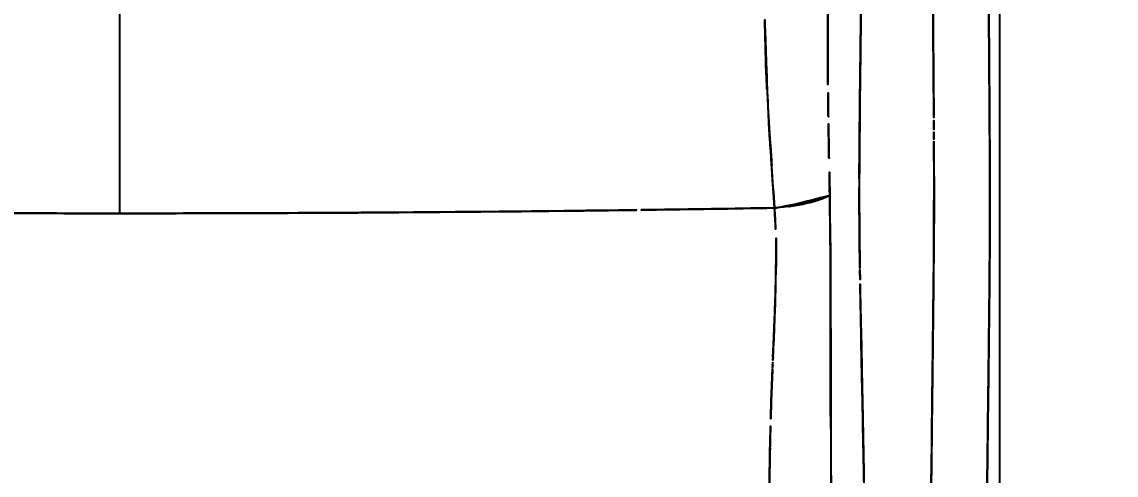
# Model space of a CAD drawing. Extents: x 16296660632 to 16296668616, y -37409619871 to -37409616241.
# Drawn here: x 16296666293.4 to 16296666450.6, y -37409616712.6 to -37409616647.4 of the extents above; entities that cross this region are included whole.
import ezdxf

# ---------------------------------------------------------------- set-up
doc = ezdxf.new("R2010")
doc.units = 0
doc.header["$LTSCALE"] = 10
doc.header["$MEASUREMENT"] = 0
doc.header["$PDMODE"] = 3
doc.header["$PDSIZE"] = -10
doc.layers.get('0').update_dxf_attribs({"linetype": 'CONTINUOUS'})
doc.layers.get('DEFPOINTS').update_dxf_attribs({"linetype": 'CONTINUOUS'})
doc.styles.add('Daelim Dimension', font='')
doc.styles.get('Daelim Dimension').set_extended_font_data('나눔고딕')
doc.dimstyles.new('DEFAULT', dxfattribs={"dimscale": 2, "dimtxt": 2, "dimasz": 2, "dimexe": 0, "dimexo": 2, "dimgap": 1, "dimtad": 1, "dimdec": 1, "dimzin": 9, "dimdsep": 46, "dimtxsty": 'Daelim Dimension', "dimcen": 0.5, "dimclrd": 252, "dimclre": 252, "dimclrt": 3, "dimadec": 1, "dimazin": 0, "dimtfac": 1, "dimtdec": 1, "dimtix": 1, "dimtmove": 0, "dimatfit": 3, "dimfxl": 1, "dimtolj": 1, "dimtzin": 1, "dimlwd": 9, "dimlwe": 9, "dimarcsym": 0})

# ---------------------------------------------------------------- blocks, each defined once
blk = doc.blocks.new('*D16')
at = {"color": 5, "lineweight": 9, "transparency": 16777216}
for p, q in [((16296666147.47109, -37409616641.1646), (16296666147.47109, -37409616937.17432)), ((16296666467.47109, -37409616640.80376), (16296666467.47109, -37409616937.17432)), ((16296666151.47109, -37409616937.17432), (16296666463.47109, -37409616937.17432))]:
    blk.add_line(p, q, dxfattribs=at)
at = {"color": 5, "transparency": 16777216}
for points in [[(16296666151.47109, -37409616936.50766), (16296666151.47109, -37409616937.84099), (16296666147.47109, -37409616937.17432)], [(16296666463.47109, -37409616936.50766), (16296666463.47109, -37409616937.84099), (16296666467.47109, -37409616937.17432)]]:
    blk.add_solid(points, dxfattribs=at)
at = {"layer": 'DEFPOINTS', "color": 0, "transparency": 16777216}
for p in [(16296666147.47109, -37409616637.1646), (16296666467.47109, -37409616636.80376), (16296666467.47109, -37409616937.17432)]:
    blk.add_point(p, dxfattribs=at)
at = {"color": 7, "transparency": 16777216, "insert": (16296666291.23105, -37409616918.8224), "char_height": 30, "attachment_point": 5, "style": 'Daelim Dimension'}
blk.add_mtext('\\A1;320', dxfattribs=at)
blk = doc.blocks.new('*D17')
at = {"color": 5, "lineweight": 9, "ltscale": 0.5, "transparency": 16777216}
for p, q in [((16296666587.9219, -37409616506.424438), (16296666624.81945, -37409616506.424438)), ((16296666624.81945, -37409616510.424438), (16296666624.81945, -37409616827.794708)), ((16296666313.128599, -37409616831.794708), (16296666624.81945, -37409616831.794708))]:
    blk.add_line(p, q, dxfattribs=at)
at = {"color": 5, "ltscale": 0.5, "transparency": 16777216}
for points in [[(16296666624.152781, -37409616510.424438), (16296666625.486111, -37409616510.424438), (16296666624.81945, -37409616506.424438)], [(16296666624.152781, -37409616827.794708), (16296666625.486111, -37409616827.794708), (16296666624.81945, -37409616831.794708)]]:
    blk.add_solid(points, dxfattribs=at)
at = {"layer": 'DEFPOINTS', "color": 0, "ltscale": 0.5, "transparency": 16777216}
for p in [(16296666583.9219, -37409616506.424438), (16296666309.128599, -37409616831.794708), (16296666624.81945, -37409616831.794708)]:
    blk.add_point(p, dxfattribs=at)
at = {"color": 7, "ltscale": 0.5, "transparency": 16777216, "insert": (16296666606.46752, -37409616669.109573), "char_height": 30, "attachment_point": 5, "rotation": 90, "style": 'Daelim Dimension'}
blk.add_mtext('\\A1;325', dxfattribs=at)

msp = doc.modelspace()

# ---------------------------------------------------------------- linework, layer by layer
at = {"linetype": 'Continuous'}
msp.add_line((16296666307.46805, -37409616674.96521), (16296666307.46805, -37409616638.052383), dxfattribs=at)
for points, start_tangent, end_tangent in [([(16296666433.897779, -37409616759.193558), (16296666433.897779, -37409616745.418861), (16296666433.897779, -37409616732.100067), (16296666433.897779, -37409616719.215233), (16296666433.89777, -37409616706.757019), (16296666433.89777, -37409616694.718117), (16296666433.89777, -37409616683.091248), (16296666433.89777, -37409616671.869072), (16296666433.89777, -37409616661.044296), (16296666433.89777, -37409616650.609627), (16296666433.89777, -37409616640.557739), (16296666433.89777, -37409616630.881317), (16296666433.89777, -37409616621.57309), (16296666433.897829, -37409616615.568199)], (-0.0000000341, 1), (-0.0000035869, 1)), ([(16296666409.1737, -37409616644.37751), (16296666409.187361, -37409616654.309471), (16296666409.18919, -37409616654.591011)], (-0.0007234972, -0.9999997383), (0.0067385942, -0.9999772954)), ([(16296666413.964081, -37409616644.205879), (16296666413.81794, -37409616656.736343), (16296666413.805531, -37409616657.831802)], (-0.0131341889, -0.9999137428), (-0.0113409425, -0.9999356894)), ([(16296666424.29425, -37409616644.207428), (16296666424.38336, -37409616656.845543), (16296666424.407841, -37409616660.4785)], (0.0061359456, -0.9999811749), (0.006286402, -0.9999802404)), ([(16296666400.14464, -37409616647.900719), (16296666400.10285, -37409616645.912216)], (-0.0233919599, 0.9997263707), (-0.0186411031, 0.9998262395)), ([(16296666432.31596, -37409616645.515541), (16296666432.34094, -37409616649.346291), (16296666432.39011, -37409616656.138268), (16296666432.39085, -37409616656.239601)], (0.006595212, -0.9999782514), (0.0072661211, -0.9999736014)), ([(16296666400.14682, -37409616647.90065), (16296666400.370979, -37409616655.548981), (16296666400.699989, -37409616661.836868)], (0.0178673885, -0.9998403655), (0.0612827413, -0.9981204464)), ([(16296666409.189051, -37409616654.591011), (16296666409.187349, -37409616654.348083), (16296666409.173719, -37409616644.377548)], (-0.0070792301, 0.9999749419), (0.0058566615, 0.9999828496)), ([(16296666432.39102, -37409616656.239601), (16296666432.30891, -37409616644.59478)], (-0.0071773799, 0.9999742423), (-0.0061349831, 0.9999811808)), ([(16296666400.69788, -37409616661.83699), (16296666400.19903, -37409616649.997597), (16296666400.14464, -37409616647.900719)], (-0.0548065642, 0.9984969907), (-0.0233919599, 0.9997263707)), ([(16296666413.80517, -37409616657.831802), (16296666413.971201, -37409616644.207474)], (0.0117113483, 0.9999314198), (0.0108763777, 0.9999408505)), ([(16296666424.408621, -37409616660.4785), (16296666424.39801, -37409616658.787697), (16296666424.29637, -37409616644.206596)], (-0.0062313632, 0.9999805849), (-0.0086335599, 0.9999627301)), ([(16296666409.18919, -37409616654.591011), (16296666409.238359, -37409616659.486366)], (0.0067385942, -0.9999772954), (0.0129059118, -0.9999167153)), ([(16296666409.23534, -37409616659.486412), (16296666409.189051, -37409616654.591011)], (-0.0122672135, 0.9999247549), (-0.0070792301, 0.9999749419)), ([(16296666432.072969, -37409616715.071587), (16296666432.206961, -37409616703.190666), (16296666432.352751, -37409616691.082283), (16296666432.44861, -37409616680.036949), (16296666432.46055, -37409616669.069946), (16296666432.40036, -37409616657.55703), (16296666432.39102, -37409616656.239601)], (0.0103969494, 0.9999459503), (-0.0071773799, 0.9999742423)), ([(16296666432.39085, -37409616656.239601), (16296666432.434959, -37409616662.952293), (16296666432.46335, -37409616670.147583), (16296666432.457411, -37409616678.042763), (16296666432.405479, -37409616685.960716), (16296666432.334721, -37409616692.609711), (16296666432.248911, -37409616699.770042), (16296666432.18298, -37409616705.204964), (16296666432.132139, -37409616709.594353), (16296666432.07826, -37409616714.600449), (16296666432.073351, -37409616715.071602)], (0.0072661211, -0.9999736014), (-0.0103794108, -0.9999461325)), ([(16296666413.805531, -37409616657.831802), (16296666413.775749, -37409616660.497833)], (-0.0113409425, -0.9999356894), (-0.0108500268, -0.9999411367)), ([(16296666409.238359, -37409616659.486366), (16296666409.300079, -37409616663.695633)], (0.0129059119, -0.9999167153), (0.0160864198, -0.9998706052)), ([(16296666413.775311, -37409616660.497818), (16296666413.78824, -37409616659.310783), (16296666413.80517, -37409616657.831802)], (0.0106084121, 0.9999437292), (0.0117113483, 0.9999314198)), ([(16296666409.300091, -37409616663.695633), (16296666409.23534, -37409616659.486412)], (-0.0188168803, 0.9998229468), (-0.0122672135, 0.9999247549)), ([(16296666413.775749, -37409616660.497833), (16296666413.708349, -37409616669.124947), (16296666413.70681, -37409616673.216049)], (-0.0108500268, -0.9999411367), (0.0024611721, -0.9999969713)), ([(16296666424.407841, -37409616660.4785), (16296666424.418671, -37409616662.289703)], (0.006286402, -0.9999802404), (0.0056554577, -0.9999840078)), ([(16296666424.41967, -37409616662.289703), (16296666424.408621, -37409616660.4785)], (-0.0059252293, 0.9999824457), (-0.0062313632, 0.9999805849)), ([(16296666400.699989, -37409616661.836868), (16296666400.908409, -37409616665.03952), (16296666401.53421, -37409616674.180763)], (0.0612827413, -0.9981204464), (0.0597130305, -0.9982155849)), ([(16296666401.53421, -37409616674.180771), (16296666400.71616, -37409616662.167931), (16296666400.69788, -37409616661.83699)], (-0.080961383, 0.996717239), (-0.0548065642, 0.9984969907)), ([(16296666424.418671, -37409616662.289703), (16296666424.427151, -37409616663.881409)], (0.0056554577, -0.9999840078), (0.0049730343, -0.9999876344)), ([(16296666409.300079, -37409616663.695633), (16296666409.46582, -37409616672.37207)], (0.0160864198, -0.9998706052), (0.0228314402, -0.9997393287)), ([(16296666424.42874, -37409616663.881393), (16296666424.41967, -37409616662.289703)], (-0.0054395266, 0.9999852057), (-0.0059252293, 0.9999824457)), ([(16296666424.427151, -37409616663.881409), (16296666424.43261, -37409616665.045036)], (0.0049730343, -0.9999876344), (0.0043984091, -0.999990327)), ([(16296666413.70883, -37409616673.216049), (16296666413.775311, -37409616660.497818)], (-0.0022906087, 0.9999973766), (0.0106084121, 0.9999437292)), ([(16296666424.434799, -37409616665.045021), (16296666424.42874, -37409616663.881393)], (-0.0049561924, 0.999987718), (-0.0054395266, 0.9999852057)), ([(16296666424.43261, -37409616665.045036), (16296666424.443239, -37409616668.04599), (16296666424.43297, -37409616677.950912)], (0.004398409, -0.999990327), (-0.0050703582, -0.9999871457)), ([(16296666409.465851, -37409616672.372078), (16296666409.300091, -37409616663.695633)], (-0.0119362338, 0.9999287606), (-0.0188168803, 0.9998229468)), ([(16296666424.43409, -37409616677.95092), (16296666424.452539, -37409616673.254219), (16296666424.434799, -37409616665.045021)], (0.0060980642, 0.9999814066), (-0.0049561924, 0.999987718)), ([(16296666401.844259, -37409616674.155937), (16296666403.9081, -37409616673.91983), (16296666406.083099, -37409616673.519691), (16296666407.980591, -37409616672.993729), (16296666409.29936, -37409616672.457603)], (0.9964597381, 0.0840713411), (0.8950935634, 0.4458783609)), ([(16296666409.299299, -37409616672.457481), (16296666408.01222, -37409616672.982872), (16296666406.143881, -37409616673.505768), (16296666403.938999, -37409616673.915314), (16296666401.844259, -37409616674.155983)], (-0.8951103543, -0.4458446518), (-0.9964581202, -0.0840905153)), ([(16296666409.29936, -37409616672.457603), (16296666409.465851, -37409616672.372078)], (0.8950935634, 0.4458783609), (0.8837120389, 0.4680310164)), ([(16296666409.46582, -37409616672.371964), (16296666409.299299, -37409616672.457481)], (-0.8837023454, -0.4680493186), (-0.8951103543, -0.4458446518)), ([(16296666409.46582, -37409616672.37207), (16296666409.588221, -37409616685.978653), (16296666409.593, -37409616689.667023)], (0.0121254382, -0.9999264842), (-0.0002844832, -0.9999999595)), ([(16296666413.70681, -37409616673.216049), (16296666413.753099, -37409616679.868187)], (0.0024611721, -0.9999969713), (0.0113840179, -0.9999352)), ([(16296666413.755899, -37409616679.868156), (16296666413.71032, -37409616673.764214), (16296666413.70883, -37409616673.216049)], (-0.0113674629, 0.9999353883), (-0.0022906087, 0.9999973766)), ([(16296666307.46804, -37409616674.96521), (16296666259.274179, -37409616674.763763), (16296666235.3141, -37409616674.509483)], (-1, -0.0000000005), (-0.9999173647, 0.0128554941)), ([(16296666235.314119, -37409616674.508049), (16296666243.87944, -37409616674.612083), (16296666275.22546, -37409616674.87841), (16296666307.46805, -37409616674.96521)], (0.9999164355, -0.0129275665), (0.9999999689, 0.0002494127)), ([(16296666380.64871, -37409616674.49617), (16296666355.66396, -37409616674.763733), (16296666307.46804, -37409616674.96521)], (-0.9999148117, -0.0130525595), (-1, -0.0000000005)), ([(16296666307.46805, -37409616674.96521), (16296666339.720409, -37409616674.878357), (16296666371.061649, -37409616674.612007), (16296666380.648689, -37409616674.494667)], (0.9999999689, -0.0002494128), (0.9999139884, 0.0131154827)), ([(16296666380.648689, -37409616674.494667), (16296666383.45857, -37409616674.4571)], (0.9999139884, 0.0131154827), (0.9999071092, 0.0136298593)), ([(16296666383.458599, -37409616674.458733), (16296666380.64871, -37409616674.49617)], (-0.9999075859, -0.0135948387), (-0.9999148117, -0.0130525595)), ([(16296666383.45857, -37409616674.4571), (16296666401.53421, -37409616674.180771)], (0.9999071092, 0.0136298593), (0.9998564709, 0.0169421846)), ([(16296666401.53421, -37409616674.180771), (16296666383.458599, -37409616674.458733)], (-0.9998522954, -0.0171868387), (-0.9999075859, -0.0135948387)), ([(16296666401.53421, -37409616674.180763), (16296666401.844259, -37409616674.155937)], (0.9971428138, 0.0755394519), (0.9964597381, 0.0840713409)), ([(16296666401.535959, -37409616674.180672), (16296666401.540831, -37409616674.257942)], (0.0633672774, -0.9979902746), (0.0625114765, -0.9980442452)), ([(16296666401.54097, -37409616674.257896), (16296666401.53421, -37409616674.180771)], (-0.0865497946, 0.996247526), (-0.0881979146, 0.9961029705)), ([(16296666401.540831, -37409616674.257942), (16296666401.74054, -37409616681.982803)], (0.062511477, -0.9980442451), (-0.0048391873, -0.9999882911)), ([(16296666401.844259, -37409616674.155983), (16296666401.535959, -37409616674.180672)], (-0.9964581202, -0.0840905152), (-0.9971376149, -0.0756080488)), ([(16296666401.75263, -37409616681.982903), (16296666401.76022, -37409616680.853539), (16296666401.54097, -37409616674.257896)], (0.0099326551, 0.99995067), (-0.0865497951, 0.9962475259)), ([(16296666409.5853, -37409616689.667007), (16296666409.57926, -37409616681.850258), (16296666409.46582, -37409616672.371964)], (0.0013164998, 0.9999991334), (-0.020687596, 0.9997859888)), ([(16296666424.43297, -37409616677.950912), (16296666424.430639, -37409616678.3936), (16296666424.333019, -37409616689.142326), (16296666424.19046, -37409616700.940033), (16296666424.046329, -37409616713.904839)], (-0.0050703582, -0.9999871457), (-0.0101432244, -0.9999485562)), ([(16296666413.753099, -37409616679.868187), (16296666413.76828, -37409616681.112846), (16296666413.78746, -37409616682.495789)], (0.0113840179, -0.9999352), (0.0146904199, -0.99989209)), ([(16296666413.78948, -37409616682.495758), (16296666413.755899, -37409616679.868156)], (-0.0141118836, 0.9999004224), (-0.0113674629, 0.9999353883)), ([(16296666424.04513, -37409616713.915154), (16296666424.193069, -37409616700.487297), (16296666424.351561, -37409616687.112167), (16296666424.43409, -37409616677.95092)], (0.0105209689, 0.9999446531), (0.0060980642, 0.9999814066)), ([(16296666401.74054, -37409616681.982803), (16296666401.62431, -37409616687.791733), (16296666401.53993, -37409616690.205132)], (-0.0048391873, -0.9999882911), (-0.037712113, -0.9992886453)), ([(16296666413.78746, -37409616682.495789), (16296666413.80191, -37409616683.445633)], (0.0146904199, -0.99989209), (0.0157233483, -0.9998763805)), ([(16296666413.80331, -37409616683.445602), (16296666413.78948, -37409616682.495758)], (-0.0149855493, 0.9998877104), (-0.0141118835, 0.9999004224)), ([(16296666413.80191, -37409616683.445633), (16296666413.848009, -37409616686.158592)], (0.0157233483, -0.9998763805), (0.0181149974, -0.99983591)), ([(16296666413.847, -37409616686.158607), (16296666413.80331, -37409616683.445602)], (-0.01713474, 0.9998531896), (-0.0149855494, 0.9998877104)), ([(16296666401.526979, -37409616690.204651), (16296666401.75263, -37409616681.982903)], (0.0397254296, 0.9992106336), (0.0099326551, 0.99995067)), ([(16296666413.848009, -37409616686.158592), (16296666413.972401, -37409616692.481331), (16296666414.196581, -37409616703.631042), (16296666414.397409, -37409616714.77079)], (0.0181149974, -0.99983591), (0.0168969592, -0.9998572362)), ([(16296666414.396641, -37409616714.762611), (16296666414.142151, -37409616700.989502), (16296666413.869341, -37409616687.430519), (16296666413.847, -37409616686.158607)], (-0.0166818707, 0.9998608479), (-0.0171347399, 0.9998531896)), ([(16296666401.29871, -37409616695.602837), (16296666401.51671, -37409616690.461609), (16296666401.526979, -37409616690.204651)], (0.0426652168, 0.9990894251), (0.0397254296, 0.9992106336)), ([(16296666401.53993, -37409616690.205132), (16296666401.31695, -37409616695.60363)], (-0.037712113, -0.9992886453), (-0.0429941604, -0.9990753236)), ([(16296666409.672979, -37409616716.06646), (16296666409.592421, -37409616703.758652), (16296666409.581699, -37409616692.426727), (16296666409.5853, -37409616689.667007)], (-0.0098937251, 0.9999510559), (0.0013164998, 0.9999991334)), ([(16296666409.593, -37409616689.667023), (16296666409.583019, -37409616700.430832), (16296666409.672979, -37409616716.066544)], (-0.0002844832, -0.9999999595), (0.006811869, -0.999976799)), ([(16296666401.31695, -37409616695.60363), (16296666401.26347, -37409616696.84993)], (-0.0429941604, -0.9990753236), (-0.0426500953, -0.9990900707)), ([(16296666401.216999, -37409616697.556923), (16296666401.246111, -37409616696.84919)], (0.0406175093, 0.9991747685), (0.0415501593, 0.9991364192)), ([(16296666401.26347, -37409616696.84993), (16296666401.23341, -37409616697.557602)], (-0.0426500953, -0.9990900707), (-0.042193445, -0.9991094601)), ([(16296666401.246111, -37409616696.84919), (16296666401.29871, -37409616695.602837)], (0.0415501593, 0.9991364192), (0.0426652169, 0.9990894251)), ([(16296666401.054741, -37409616702.010834), (16296666401.160999, -37409616698.976227), (16296666401.216999, -37409616697.556923)], (0.0319634484, 0.9994890384), (0.0406175093, 0.9991747685)), ([(16296666401.23341, -37409616697.557602), (16296666401.058661, -37409616702.010963)], (-0.0421934451, -0.9991094601), (-0.0349771488, -0.9993881123)), ([(16296666401.03233, -37409616702.784973), (16296666400.90803, -37409616707.260071)], (-0.0330165026, -0.9994548067), (-0.022889647, -0.9997379977)), ([(16296666401.03056, -37409616702.78492), (16296666401.054741, -37409616702.010834)], (0.0304636708, 0.9995358747), (0.0319634484, 0.9994890384)), ([(16296666401.058661, -37409616702.010963), (16296666401.04863, -37409616702.300468), (16296666401.03233, -37409616702.784973)], (-0.0349771489, -0.9993881123), (-0.0330165027, -0.9994548067)), ([(16296666400.912781, -37409616707.260193), (16296666401.03056, -37409616702.78492)], (0.0223018602, 0.9997512826), (0.0304636708, 0.9995358747)), ([(16296666400.83675, -37409616711.266403), (16296666400.87571, -37409616709.042847), (16296666400.90678, -37409616707.531883)], (0.0158144336, 0.999874944), (0.021834274, 0.9997616038)), ([(16296666400.90189, -37409616707.531769), (16296666400.83124, -37409616711.266312)], (-0.0223476386, -0.9997502603), (-0.0157410141, -0.9998761026)), ([(16296666400.90803, -37409616707.260071), (16296666400.90189, -37409616707.531769)], (-0.0228896471, -0.9997379977), (-0.0223476386, -0.9997502603)), ([(16296666400.90678, -37409616707.531883), (16296666400.912781, -37409616707.260193)], (0.0218342741, 0.9997616038), (0.0223018602, 0.9997512826)), ([(16296666400.83124, -37409616711.266312), (16296666400.75532, -37409616717.939583)], (-0.0157410141, -0.9998761026), (-0.007844138, -0.9999692343))]:
    msp.add_spline(points, degree=3, dxfattribs=dict(at, start_tangent=start_tangent, end_tangent=end_tangent))

# ---------------------------------------------------------------- dimensions: what is measured, and where the dimension line sits
at = {"color": 5, "ltscale": 0.5}
dim = msp.add_linear_dim(base=(16296666624.81945, -37409616831.794708), p1=(16296666583.9219, -37409616506.424438), p2=(16296666309.128599, -37409616831.794708), angle=90, dimstyle='DEFAULT', override={"dimtxt": 15, "dimdec": 0, "dimclrd": 5, "dimclre": 5, "dimclrt": 7}, dxfattribs=at)
dim.commit()
dim.dimension.update_dxf_attribs({"geometry": '*D17', "text_midpoint": (16296666606.46752, -37409616669.109573)})
at = {"color": 5}
dim = msp.add_linear_dim(base=(16296666467.47109, -37409616937.174316), p1=(16296666147.47109, -37409616637.164597), p2=(16296666467.47109, -37409616636.803757), dimstyle='DEFAULT', override={"dimtxt": 15, "dimclrd": 5, "dimclre": 5, "dimclrt": 7}, dxfattribs=at)
dim.commit()
dim.dimension.update_dxf_attribs({"geometry": '*D16', "text_midpoint": (16296666291.23105, -37409616937.174316), "dimtype": 160})

doc.saveas('drawing.dxf')
